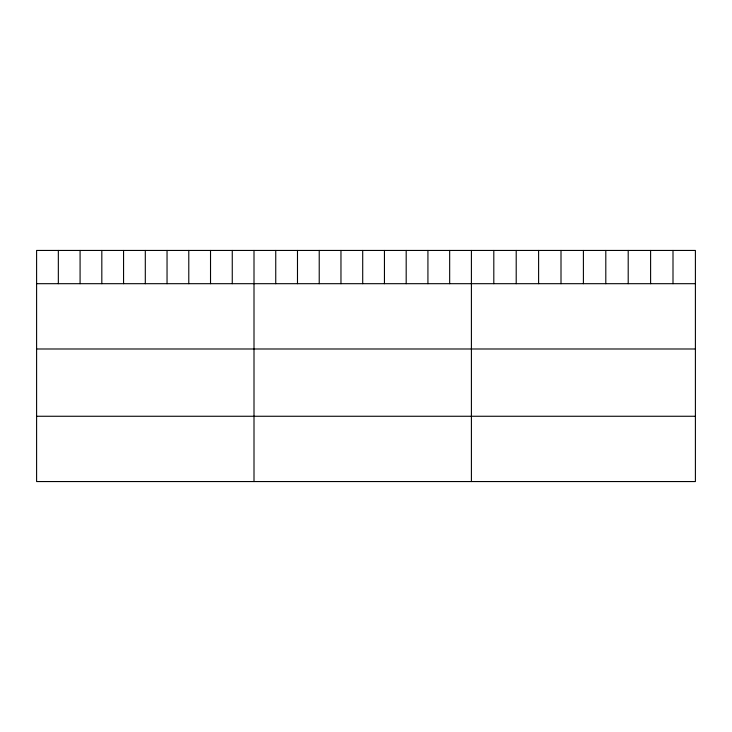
<?xml version="1.0" encoding="UTF-8"?>
<svg xmlns="http://www.w3.org/2000/svg" width="732" height="732" viewBox="0 0 732 732"><rect width="100%" height="100%" fill="white"/><g stroke="black" fill="none" stroke-linecap="round" stroke-linejoin="round"><path stroke-width="1.1" d="M695.4 283.687L695.4 481.555L36.6 481.555L36.6 250.445L695.4 250.445L695.4 283.687L36.6 283.687M36.6 348.99L695.4 348.99M36.6 416.261L695.4 416.261M673.001 250.445L673.001 283.687M650.602 250.445L650.602 283.687M628.202 250.445L628.202 283.687M605.803 250.445L605.803 283.687M583.404 250.445L583.404 283.687M561.005 250.445L561.005 283.687M538.606 250.445L538.606 283.687M516.206 250.445L516.206 283.687M493.807 250.445L493.807 283.687M471.408 250.445L471.408 481.555M449.668 250.445L449.668 283.687M427.927 250.445L427.927 283.687M406.187 250.445L406.187 283.687M384.446 250.445L384.446 283.687M362.706 250.445L362.706 283.687M340.966 250.445L340.966 283.687M319.225 250.445L319.225 283.687M297.485 250.445L297.485 283.687M275.744 250.445L275.744 283.687M254.004 250.445L254.004 481.555M232.264 250.445L232.264 283.687M210.523 250.445L210.523 283.687M188.783 250.445L188.783 283.687M167.042 250.445L167.042 283.687M145.302 250.445L145.302 283.687M123.562 250.445L123.562 283.687M101.821 250.445L101.821 283.687M80.081 250.445L80.081 283.687M58.34 250.445L58.34 283.687"/></g></svg>
